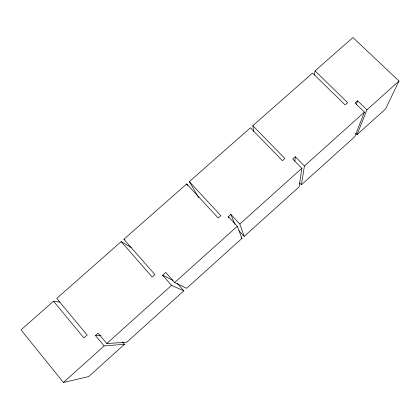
<?xml version="1.0" encoding="UTF-8"?>
<svg xmlns="http://www.w3.org/2000/svg" width="420" height="420" viewBox="0 0 420 420"><rect width="100%" height="100%" fill="white"/><g stroke="black" fill="none" stroke-linecap="round" stroke-linejoin="round"><path stroke-width="0.63" d="M294.877 161.207L295.323 156.744L304.411 166.01L301.418 184.8L299.628 182.957M314.438 75.075L315.037 70.891L352.931 37.511L399 81.055L385.55 108.959L357 134.689L355.625 133.334M295.323 156.744L292.75 159.043L301.833 168.331L299.129 186.858L244.183 236.392L238.88 230.68M356.339 104.459L357.604 100.779L366.949 109.841L357 134.689M357.604 100.779L355.1 103.021L364.439 112.098L354.764 136.705L301.418 184.8M122.435 341.901L124.467 344.311L88.694 376.562L63.399 382.489L21 329.873L53.519 301.229L59.981 302.122M177.146 283.227L183.834 290.792L126.788 342.216L106.759 343.544L98.107 333.181L95.471 335.543L104.113 345.917L124.467 344.311M244.183 236.392L239.825 224.023L230.874 214.405L228.37 216.641L237.316 226.275L241.962 238.392L186.611 288.293L174.667 282.55L165.732 272.428L162.598 275.237L171.523 285.374L183.834 290.792M63.399 382.489L104.113 345.917M106.759 343.544L171.523 285.374M174.667 282.55L237.316 226.275M239.825 224.023L301.833 168.331M304.411 166.01L364.439 112.098M366.949 109.841L399 81.055M131.224 247.427L121.191 241.626L56.721 298.41L87.176 335.097L83.948 337.979L53.519 301.229M121.191 241.626L152.187 277.027L154.901 274.606L123.884 239.253L186.695 183.928L218.227 218.048L220.873 215.686L189.32 181.619L250.415 127.806L282.434 160.703L284.875 158.524L252.835 125.675L312.538 73.085L345.145 104.932L347.613 102.648L315.037 70.891M95.471 335.543L100.632 335.449M162.598 275.237L173.003 280.376M123.884 239.253L124.976 239.915M241.08 237.442L241.962 238.392M186.695 183.928L187.724 185.598M189.32 181.619L198.623 197.426M228.37 216.641L228.884 217.838M230.874 214.405L234.833 224.322M252.835 125.675L253.533 131.413"/></g></svg>
